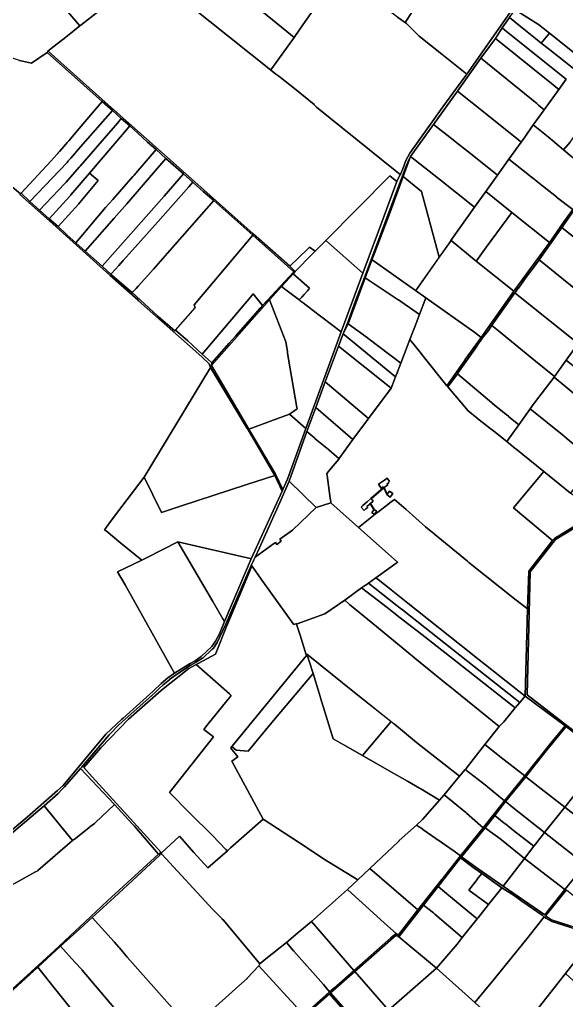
# Model space of a CAD drawing. Header units: metres. Extents: x 3 to 1005126, y 39 to 4383651.
# Drawn here: x 486388 to 487537, y 4367744 to 4369805 of the extents above; entities that cross this region are included whole.
import ezdxf

# ---------------------------------------------------------------- set-up
doc = ezdxf.new("R2010")
doc.units = ezdxf.units.M
doc.header["$MEASUREMENT"] = 0
doc.layers.add('TM_Llucmajor', color=7, linetype='Continuous')

msp = doc.modelspace()

# ---------------------------------------------------------------- linework, layer by layer
at = {"layer": 'TM_Llucmajor', "linetype": 'Continuous', "flags": 128}
for points in [[(486915.2, 4369699), (486660.2, 4369903.2), (486661.1, 4369904.1), (486662.6, 4369905.5), (486663.1, 4369905.9), (486708.8, 4369940.8), (486751.8, 4369975.5), (486777.5, 4369996.2), (486779.4, 4369997.9), (486797.2, 4370012.7), (486880.4, 4369945.1), (486831.6, 4369876.2), (486844.1, 4369866), (486949.6, 4369779.6), (486964.4, 4369767.5), (486917.8, 4369701.8), (486915.5, 4369699.3), (486915.2, 4369699)], [(486964.4, 4369767.5), (486949.6, 4369779.6), (486844.1, 4369866), (486831.6, 4369876.2), (486880.4, 4369945.1), (486994.8, 4369853.5), (487012.5, 4369839.3), (487014.5, 4369837.7), (487009.5, 4369830.7), (487000, 4369817.4), (486983, 4369793.6), (486976.8, 4369784.9), (486964.4, 4369767.5)], [(487181.6, 4369810.2), (487159.9, 4369825.8), (487190, 4369869.2), (487235.5, 4369934.9), (487235.9, 4369935.4), (487277.1, 4369917.4), (487277, 4369917.3), (487239.6, 4369858.6), (487238.1, 4369856.3), (487213.2, 4369821.8), (487212.7, 4369821.3), (487198.3, 4369798.8), (487200.6, 4369796.6), (487181.6, 4369810.2)], [(486564.3, 4369831.2), (486564.7, 4369830.8), (486516, 4369793.2), (486514.4, 4369791.9), (486443.5, 4369875), (486439.6, 4369879.6), (486487.7, 4369916.5), (486521.6, 4369876.8), (486523.5, 4369874.6), (486526.1, 4369871.6), (486564.3, 4369831.2)], [(487200.6, 4369796.6), (487198.3, 4369798.8), (487212.7, 4369821.3), (487213.2, 4369821.8), (487238.1, 4369856.3), (487239.6, 4369858.6), (487277, 4369917.3), (487277.1, 4369917.4), (487289.4, 4369912.2), (487298.2, 4369908), (487304.8, 4369903.7), (487333.3, 4369885.5), (487356.1, 4369870.9), (487363.7, 4369865.5), (487399.9, 4369841.2), (487415.9, 4369830.9), (487422.9, 4369826.1), (487327.4, 4369690.4), (487275.2, 4369732.5), (487227.8, 4369770.2), (487200.6, 4369796.6)], [(486445.4, 4369735.8), (486412.4, 4369713), (486387, 4369719.2), (486277.9, 4369755.6), (486276.8, 4369755.9), (486312.8, 4369782.8), (486357.8, 4369818.5), (486398.7, 4369847.5), (486439.6, 4369879.6), (486443.5, 4369875), (486514.4, 4369791.9), (486484.6, 4369768.3), (486460.3, 4369749.1), (486447, 4369738.7), (486445.4, 4369735.8)], [(487450.9, 4369781.9), (487417.5, 4369809.6), (487429.5, 4369825.5), (487478.2, 4369794.8), (487488.1, 4369786.9), (487501.3, 4369776.4), (487484.2, 4369755.4), (487472, 4369765.1), (487471.7, 4369765.4), (487450.9, 4369781.9)], [(487391.1, 4369762.2), (487387.6, 4369765), (487401.7, 4369787.4), (487407.8, 4369783), (487536.7, 4369679.7), (487521.2, 4369658.1), (487505.9, 4369670.4), (487391.1, 4369762.2)], [(487360, 4369721.8), (487357.1, 4369724.1), (487387.6, 4369765), (487391.1, 4369762.2), (487505.9, 4369670.4), (487521.2, 4369658.1), (487490.5, 4369615.4), (487478.6, 4369625.1), (487474.5, 4369628.4), (487360, 4369721.8)], [(487498.4, 4369744.2), (487484.2, 4369755.4), (487501.3, 4369776.4), (487560.4, 4369729.5), (487567.8, 4369723), (487565.4, 4369719.7), (487552.3, 4369701.4), (487535.1, 4369715.1), (487498.4, 4369744.2)], [(486573.8, 4369625.8), (486697.6, 4369515.5), (486878.4, 4369354.4), (486957, 4369285.2), (486967.1, 4369275.8), (486962.3, 4369270.9), (486939, 4369244.9), (486913.1, 4369216), (486790.6, 4369078.2), (486791.9, 4369083.6), (486828.1, 4369124.7), (486841.9, 4369140.3), (486893.7, 4369199.2), (486963.7, 4369275), (486877.6, 4369351.6), (486795.6, 4369424.4), (486773.7, 4369443.8), (486753.3, 4369461.9), (486732.2, 4369480.5), (486694.9, 4369513.2), (486674.3, 4369531.8), (486656.3, 4369547.1), (486636.1, 4369566), (486619, 4369581.3), (486601, 4369597.2), (486582.6, 4369613.6), (486561.1, 4369632.8), (486445.4, 4369735.8), (486447, 4369738.7), (486447.6, 4369738.2), (486573.8, 4369625.8)], [(487369.8, 4369605.1), (487308, 4369654.8), (487357.1, 4369724.1), (487360, 4369721.8), (487474.5, 4369628.4), (487478.6, 4369625.1), (487490.5, 4369615.4), (487473.6, 4369592), (487467.4, 4369583.5), (487449.3, 4369557.8), (487442.1, 4369547.6), (487436.8, 4369551.8), (487369.8, 4369605.1)], [(487302.2, 4369549.1), (487257.4, 4369584.5), (487308, 4369654.8), (487369.8, 4369605.1), (487436.8, 4369551.8), (487442.1, 4369547.6), (487416.1, 4369511.6), (487392.2, 4369478.3), (487335.2, 4369523.2), (487303.7, 4369547.9), (487302.2, 4369549.1)], [(487644.6, 4369636.5), (487658.5, 4369621.9), (487660.1, 4369620.2), (487612, 4369557.7), (487568, 4369501), (487556.7, 4369510), (487551.7, 4369514), (487551.5, 4369514.2), (487548.7, 4369516.6), (487531.1, 4369531.3), (487544.6, 4369547.3), (487544.8, 4369547.5), (487546.4, 4369549.4), (487556.4, 4369562.6), (487626.8, 4369655.3), (487644.6, 4369636.5)], [(486408.8, 4369422.7), (486390.8, 4369440.2), (486453.3, 4369507.6), (486465.8, 4369521.2), (486467.2, 4369522.8), (486468.5, 4369524.3), (486468.9, 4369524.9), (486469.9, 4369526), (486471.6, 4369528), (486480.5, 4369538.3), (486484.7, 4369543.2), (486487.4, 4369546.3), (486490.8, 4369550.3), (486513, 4369576), (486561.1, 4369632.8), (486582.6, 4369613.6), (486515.7, 4369537.2), (486495.1, 4369513.8), (486493.1, 4369511.6), (486489.9, 4369507.9), (486488.7, 4369506.6), (486487.2, 4369504.8), (486408.8, 4369422.7)], [(486429.6, 4369404.1), (486408.8, 4369422.7), (486487.2, 4369504.8), (486488.7, 4369506.6), (486489.9, 4369507.9), (486493.1, 4369511.6), (486495.1, 4369513.8), (486515.7, 4369537.2), (486582.6, 4369613.6), (486601, 4369597.2), (486593, 4369587), (486514.6, 4369496.9), (486512.6, 4369494.6), (486485.1, 4369463.1), (486482.9, 4369460.6), (486429.6, 4369404.1)], [(486449.8, 4369386.1), (486429.6, 4369404.1), (486482.9, 4369460.6), (486485.1, 4369463.1), (486512.6, 4369494.6), (486514.6, 4369496.9), (486593, 4369587), (486601, 4369597.2), (486619, 4369581.3), (486608.2, 4369568.5), (486534.2, 4369481.9), (486495.5, 4369436.6), (486494.9, 4369435.9), (486493.3, 4369434.1), (486449.8, 4369386.1)], [(486552.8, 4369466.5), (486534.2, 4369481.9), (486608.2, 4369568.5), (486619, 4369581.3), (486636.1, 4369566), (486656.3, 4369547.1), (486674.3, 4369531.8), (486628.1, 4369478.3), (486625.6, 4369475.4), (486583.3, 4369427.1), (486568.4, 4369410.1), (486505.4, 4369336), (486486.8, 4369352.4), (486468.3, 4369370), (486511.7, 4369417.8), (486513.2, 4369419.7), (486514.1, 4369420.7), (486524.4, 4369432.8), (486552.8, 4369466.5)], [(487343.9, 4369410.6), (487267.8, 4369471.2), (487209.1, 4369517.4), (487257.4, 4369584.5), (487302.2, 4369549.1), (487303.7, 4369547.9), (487335.2, 4369523.2), (487392.2, 4369478.3), (487367.6, 4369443.7), (487343.9, 4369410.6)], [(487456, 4369479.9), (487416.1, 4369511.6), (487442.1, 4369547.6), (487449.3, 4369557.8), (487467.4, 4369583.5), (487498.3, 4369558.2), (487531.1, 4369531.3), (487548.7, 4369516.6), (487551.5, 4369514.2), (487551.7, 4369514), (487556.7, 4369510), (487599.3, 4369475.8), (487586.3, 4369457.6), (487584.5, 4369455), (487580.7, 4369449.5), (487550.2, 4369405.7), (487516.5, 4369431.9), (487516.2, 4369432.1), (487477, 4369463.2), (487464.8, 4369472.8), (487464.6, 4369473), (487456, 4369479.9)], [(486525.2, 4369318.1), (486505.4, 4369336), (486568.4, 4369410.1), (486583.3, 4369427.1), (486625.6, 4369475.4), (486628.1, 4369478.3), (486674.3, 4369531.8), (486694.9, 4369513.2), (486612.6, 4369417.7), (486586.4, 4369387.6), (486525.2, 4369318.1)], [(486561.2, 4369286.7), (486525.2, 4369318.1), (486586.4, 4369387.6), (486612.6, 4369417.7), (486694.9, 4369513.2), (486732.2, 4369480.5), (486691.1, 4369433.9), (486621.3, 4369354.8), (486561.2, 4369286.7)], [(487112.7, 4369263.2), (487127.1, 4369302.4), (487192.2, 4369476.4), (487198.8, 4369493.1), (487203.4, 4369505.6), (487209.1, 4369517.4), (487193.5, 4369475.3), (487166.4, 4369400.2), (487132.8, 4369312), (487128.7, 4369301.2), (487113.9, 4369262.4), (487096, 4369212.5), (487078, 4369165.8), (487067.7, 4369144.8), (487076.5, 4369166.9), (487093.6, 4369214.1), (487112.7, 4369263.2)], [(487294.1, 4369340.9), (487294.5, 4369340.6), (487269.5, 4369305.3), (487232.2, 4369443.5), (487193.5, 4369475.3), (487209.1, 4369517.4), (487267.8, 4369471.2), (487343.9, 4369410.6), (487294.1, 4369340.9)], [(487392.2, 4369478.3), (487416.1, 4369511.6), (487456, 4369479.9), (487464.6, 4369473), (487464.8, 4369472.8), (487477, 4369463.2), (487516.2, 4369432.1), (487516.5, 4369431.9), (487550.2, 4369405.7), (487531.9, 4369379.7), (487501.9, 4369336.9), (487501.4, 4369336.2), (487422, 4369399.8), (487367.7, 4369443.6), (487367.6, 4369443.7), (487392.2, 4369478.3)], [(486468.3, 4369370), (486449.8, 4369386.1), (486493.3, 4369434.1), (486494.9, 4369435.9), (486495.5, 4369436.6), (486534.2, 4369481.9), (486552.8, 4369466.5), (486524.4, 4369432.8), (486514.1, 4369420.7), (486513.2, 4369419.7), (486511.7, 4369417.8), (486468.3, 4369370)], [(486579.2, 4369269.9), (486561.2, 4369286.7), (486621.3, 4369354.8), (486691.1, 4369433.9), (486732.2, 4369480.5), (486752, 4369463.1), (486743, 4369453.5), (486726.8, 4369435.2), (486710.1, 4369416.4), (486689.2, 4369392.8), (486665.9, 4369366.7), (486630.4, 4369326.6), (486605.4, 4369298.6), (486596.1, 4369288.2), (486580.8, 4369271.3), (486579.2, 4369269.9)], [(487108.9, 4369272.2), (487031.2, 4369340.7), (487166.1, 4369476.7), (487180.8, 4369464.5), (487137, 4369347.3), (487135.6, 4369343.6), (487108.9, 4369272.2)], [(487269.5, 4369305.3), (487220.2, 4369235.7), (487220, 4369235.4), (487128.3, 4369300.2), (487128.7, 4369301.2), (487132.8, 4369312), (487166.4, 4369400.2), (487193.5, 4369475.3), (487232.2, 4369443.5), (487269.5, 4369305.3)], [(486632.3, 4369240), (486629.4, 4369236.8), (486624.2, 4369231.1), (486606.5, 4369246.3), (486581.2, 4369268.1), (486579.2, 4369269.9), (486580.8, 4369271.3), (486596.1, 4369288.2), (486605.4, 4369298.6), (486630.4, 4369326.6), (486665.9, 4369366.7), (486689.2, 4369392.8), (486710.1, 4369416.4), (486726.8, 4369435.2), (486743, 4369453.5), (486752, 4369463.1), (486753.3, 4369461.9), (486773.7, 4369443.8), (486795.6, 4369424.4), (486698.1, 4369313.9), (486668.7, 4369280.7), (486636.7, 4369244.9), (486632.3, 4369240)], [(486791.9, 4369083.6), (486790.6, 4369078.2), (486869.6, 4368944.2), (486925.4, 4368849.6), (486940.9, 4368817.3), (486939.8, 4368814), (486923.9, 4368846.9), (486867, 4368943.9), (486865.7, 4368945.9), (486789.1, 4369074.1), (486786.2, 4369081.4), (486770.4, 4369096), (486746, 4369117.7), (486637.7, 4369214), (486635.7, 4369215.7), (486577.7, 4369267), (486450.6, 4369382.3), (486388, 4369437.2), (486389.2, 4369438.7), (486390.8, 4369440.2), (486408.8, 4369422.7), (486429.6, 4369404.1), (486449.8, 4369386.1), (486468.3, 4369370), (486486.8, 4369352.4), (486505.4, 4369336), (486525.2, 4369318.1), (486561.2, 4369286.7), (486581.2, 4369268.1), (486606.5, 4369246.3), (486624.2, 4369231.1), (486677.5, 4369182.3), (486713.7, 4369150.6), (486715.2, 4369152.3), (486740.9, 4369129.9), (486771.6, 4369102), (486790.1, 4369085.2), (486791.9, 4369083.6)], [(487369.3, 4369327.3), (487348, 4369297.9), (487347.5, 4369297.2), (487294.5, 4369340.6), (487294.1, 4369340.9), (487343.9, 4369410.6), (487367.6, 4369443.7), (487367.7, 4369443.6), (487422, 4369399.8), (487369.3, 4369327.3)], [(487709, 4369332.8), (487697.9, 4369317), (487685.5, 4369299.6), (487659, 4369262.6), (487659, 4369262.7), (487657.6, 4369263.7), (487527.4, 4369367.9), (487529.5, 4369370.9), (487555.6, 4369408.2), (487577.4, 4369439.3), (487594.4, 4369425.6), (487594.7, 4369425.4), (487601.3, 4369420.2), (487601.6, 4369420), (487629.4, 4369397.1), (487641, 4369387.6), (487661.4, 4369371.3), (487709.2, 4369333.2), (487709, 4369332.8)], [(486698.4, 4369164), (486679.1, 4369180.8), (486677.5, 4369182.3), (486624.2, 4369231.1), (486629.4, 4369236.8), (486632.3, 4369240), (486636.7, 4369244.9), (486668.7, 4369280.7), (486698.1, 4369313.9), (486795.6, 4369424.4), (486877.6, 4369351.6), (486781, 4369237.1), (486754.4, 4369205.6), (486756.9, 4369199), (486713.7, 4369150.6), (486698.4, 4369164)], [(487501.4, 4369336.2), (487488.9, 4369319.1), (487480.9, 4369308.1), (487426.8, 4369234.1), (487347.5, 4369297.2), (487348, 4369297.9), (487369.3, 4369327.3), (487422, 4369399.8), (487501.4, 4369336.2)], [(487657.2, 4369259.9), (487611.9, 4369196.8), (487610.1, 4369194.3), (487594.1, 4369207.2), (487569.5, 4369227.1), (487563.7, 4369231.8), (487479.5, 4369299.8), (487509.7, 4369342.7), (487527.4, 4369367.9), (487657.6, 4369263.7), (487659, 4369262.6), (487657.1, 4369260), (487657.2, 4369259.9)], [(486872.9, 4369221.8), (486771.6, 4369102), (486740.9, 4369129.9), (486715.2, 4369152.3), (486756.9, 4369199), (486754.4, 4369205.6), (486781, 4369237.1), (486877.6, 4369351.6), (486963.7, 4369275), (486898.3, 4369204.2), (486878.6, 4369228.5), (486872.9, 4369221.8)], [(486992.8, 4369322.3), (486993.7, 4369323.2), (486997.2, 4369326.6), (487009, 4369318.3), (487003.8, 4369313), (486967.1, 4369275.8), (486957, 4369285.2), (486955.6, 4369286.5), (486955.6, 4369286.5), (486992.8, 4369322.3)], [(487063.2, 4369148.4), (487002.7, 4369194.6), (486998.9, 4369197.5), (486983.3, 4369209.4), (486977.4, 4369214), (486975.9, 4369215.1), (486975.2, 4369215.7), (486975.2, 4369215.7), (486980.8, 4369221.9), (486985.4, 4369227.1), (486992.7, 4369235.1), (486997.2, 4369240.2), (486996.7, 4369240.6), (486962.3, 4369270.9), (486967.1, 4369275.8), (487003.8, 4369313), (487009, 4369318.3), (487031.2, 4369340.7), (487108.9, 4369272.2), (487063.2, 4369148.4)], [(487220.2, 4369235.7), (487294.5, 4369340.6), (487347.5, 4369297.2), (487426.8, 4369234.1), (487357.7, 4369137.1), (487344.5, 4369147.5), (487241.3, 4369220.5), (487220, 4369235.4), (487220.2, 4369235.7)], [(487241.3, 4369220.5), (487228, 4369185.2), (487183.9, 4369215.7), (487183.1, 4369216.2), (487113.9, 4369262.4), (487128.3, 4369300.2), (487220, 4369235.4), (487241.3, 4369220.5)], [(486996.7, 4369240.6), (486997.2, 4369240.2), (486992.7, 4369235.1), (486985.4, 4369227.1), (486980.8, 4369221.9), (486975.2, 4369215.7), (486975.2, 4369215.7), (486947.1, 4369237.3), (486938.3, 4369244.1), (486939, 4369244.9), (486962.3, 4369270.9), (486996.7, 4369240.6)], [(487188.7, 4369083.1), (487119.8, 4369135.4), (487118.8, 4369136.2), (487078, 4369165.8), (487096, 4369212.5), (487113.9, 4369262.4), (487183.1, 4369216.2), (487183.9, 4369215.7), (487228, 4369185.2), (487223.1, 4369172.3), (487223, 4369172.1), (487207.8, 4369132.5), (487188.7, 4369083.1)], [(486977.4, 4369214), (486983.3, 4369209.4), (486998.9, 4369197.5), (487002.7, 4369194.6), (487063.2, 4369148.4), (486989.1, 4368945.3), (486955, 4368975.5), (486968.7, 4368985.6), (486970.7, 4368987.1), (486970.2, 4368990), (486956.6, 4369070.7), (486951, 4369103.8), (486950.4, 4369107.2), (486947, 4369127.4), (486913.1, 4369216), (486938.3, 4369244.1), (486947.1, 4369237.3), (486975.2, 4369215.7), (486975.9, 4369215.1), (486977.4, 4369214)], [(486872.9, 4369221.8), (486878.6, 4369228.5), (486898.3, 4369204.2), (486893.7, 4369199.2), (486841.9, 4369140.3), (486828.1, 4369124.7), (486791.9, 4369083.6), (486790.1, 4369085.2), (486771.6, 4369102), (486872.9, 4369221.8)], [(487231.8, 4369103.1), (487207.8, 4369132.5), (487223, 4369172.1), (487223.1, 4369172.3), (487228, 4369185.2), (487241.3, 4369220.5), (487344.5, 4369147.5), (487357.7, 4369137.1), (487324.5, 4369090.3), (487324.4, 4369090.1), (487285.4, 4369035), (487233.2, 4369101.3), (487231.8, 4369103.1)], [(487471.8, 4369087.4), (487394, 4369151), (487380.4, 4369162.2), (487382.6, 4369165.3), (487428.7, 4369230.4), (487471.2, 4369196.5), (487561.9, 4369124.1), (487536.6, 4369089.4), (487511.8, 4369054.8), (487471.8, 4369087.4)], [(486869.6, 4368944.2), (486790.6, 4369078.2), (486913.1, 4369216), (486947, 4369127.4), (486950.4, 4369107.2), (486951, 4369103.8), (486956.6, 4369070.7), (486970.2, 4368990), (486970.7, 4368987.1), (486968.7, 4368985.6), (486955, 4368975.5), (486869.6, 4368944.2)], [(487078, 4369165.8), (487118.8, 4369136.2), (487119.8, 4369135.4), (487188.7, 4369083.1), (487179.6, 4369059.3), (487179.4, 4369058.7), (487177.7, 4369054.3), (487067.7, 4369144.8), (487078, 4369165.8)], [(487511, 4369053.6), (487469.8, 4368999.5), (487469.4, 4368998.8), (487460.9, 4368986.9), (487437.2, 4368953.4), (487415.5, 4368971.1), (487414.9, 4368971.5), (487410.6, 4368975), (487385.3, 4368995.4), (487382.4, 4368997.7), (487384.5, 4368996.2), (487307.8, 4369060.7), (487311.6, 4369066.2), (487344.2, 4369112.4), (487344.3, 4369112.6), (487355.3, 4369128.2), (487355.5, 4369128.5), (487360.2, 4369135.2), (487373, 4369151.7), (487379.6, 4369161.1), (487380.4, 4369162.2), (487394, 4369151), (487471.8, 4369087.4), (487511.8, 4369054.8), (487511, 4369053.6)], [(487168.5, 4369030.3), (487057.7, 4369118.6), (487067.7, 4369144.8), (487177.7, 4369054.3), (487168.5, 4369030.3)], [(487120.6, 4368966.9), (487030, 4369043.9), (487057.7, 4369118.6), (487168.5, 4369030.3), (487120.6, 4368966.9)], [(487041.5, 4368791.7), (487041, 4368795.4), (487040.5, 4368799), (487034.1, 4368846.6), (487033.4, 4368851.3), (487042.3, 4368861.9), (487059.1, 4368882.1), (487060.1, 4368883.4), (487060.9, 4368884.5), (487088, 4368922.3), (487120.6, 4368966.9), (487168.5, 4369030.3), (487177.7, 4369054.3), (487179.4, 4369058.7), (487179.6, 4369059.3), (487188.7, 4369083.1), (487207.8, 4369132.5), (487231.8, 4369103.1), (487233.2, 4369101.3), (487285.4, 4369035), (487287.9, 4369032.9), (487330.3, 4368982.6), (487349.7, 4368967.4), (487350.2, 4368966.9), (487349.9, 4368966.6), (487376.2, 4368946.3), (487384.2, 4368940), (487412, 4368918), (487429.4, 4368903.8), (487430.7, 4368902.7), (487489.5, 4368855), (487426, 4368778.8), (487507.7, 4368709.9), (487457.7, 4368645.9), (487455.3, 4368566.4), (487433.2, 4368583.2), (487431.5, 4368584.5), (487331.6, 4368664.3), (487328.8, 4368666.6), (487259.8, 4368723.7), (487259, 4368724.4), (487241.1, 4368739.1), (487200.1, 4368775.2), (487200, 4368775.3), (487175.5, 4368796.7), (487165.8, 4368789.2), (487161.9, 4368786.2), (487161.4, 4368785.9), (487139.9, 4368769.3), (487139.5, 4368769), (487138.5, 4368768.2), (487099.7, 4368737.7), (487041.8, 4368789.4), (487041.5, 4368791.7)], [(487562, 4369124.2), (487574, 4369114.9), (487576.3, 4369113.1), (487638.1, 4369062.4), (487694, 4369017), (487686, 4369005.6), (487669.3, 4368982), (487614.4, 4369027.1), (487614.2, 4369027.2), (487591.6, 4369045.3), (487572.2, 4369060.8), (487536.6, 4369089.4), (487562, 4369124.2)], [(487536.6, 4369089.4), (487572.2, 4369060.8), (487591.6, 4369045.3), (487614.2, 4369027.2), (487614.4, 4369027.1), (487669.3, 4368982), (487642.2, 4368944.7), (487585.9, 4368991.8), (487585.7, 4368992), (487564.9, 4369008.9), (487564.7, 4369009), (487511, 4369053.6), (487536.6, 4369089.4)], [(486686, 4368769.3), (486649.6, 4368843.4), (486789.1, 4369074.1), (486865.7, 4368945.9), (486867, 4368943.9), (486923.9, 4368846.9), (486865.5, 4368827.8), (486725.5, 4368782.2), (486686, 4368769.3)], [(487330.3, 4368982.6), (487287.9, 4369032.9), (487307.8, 4369060.7), (487384.5, 4368996.2), (487382.4, 4368997.7), (487385.3, 4368995.4), (487410.6, 4368975), (487414.9, 4368971.5), (487415.5, 4368971.1), (487437.2, 4368953.4), (487412, 4368918), (487384.2, 4368940), (487376.2, 4368946.3), (487349.9, 4368966.6), (487350.2, 4368966.9), (487349.7, 4368967.4), (487330.3, 4368982.6)], [(487088, 4368922.3), (487010, 4368989.8), (487030, 4369043.9), (487120.6, 4368966.9), (487088, 4368922.3)], [(487511, 4369053.6), (487564.7, 4369009), (487564.9, 4369008.9), (487585.7, 4368992), (487585.9, 4368991.8), (487642.2, 4368944.7), (487594.5, 4368877.2), (487571.6, 4368896.4), (487538.5, 4368924), (487538.3, 4368924.2), (487528.7, 4368932), (487460.9, 4368986.9), (487469.4, 4368998.8), (487469.8, 4368999.5), (487511, 4369053.6)], [(486925.4, 4368849.6), (486869.6, 4368944.2), (486955, 4368975.5), (486989.1, 4368945.3), (486950.6, 4368839), (486940.9, 4368817.3), (486925.4, 4368849.6)], [(487008, 4368925.1), (486991.3, 4368939.2), (487010, 4368989.8), (487088, 4368922.3), (487060.9, 4368884.5), (487060.1, 4368883.4), (487059.1, 4368882.1), (487037.7, 4368900.4), (487036.6, 4368901.4), (487009, 4368924.2), (487008, 4368925.1)], [(487429.4, 4368903.8), (487412, 4368918), (487437.2, 4368953.4), (487460.9, 4368986.9), (487528.7, 4368932), (487538.3, 4368924.2), (487538.5, 4368924), (487571.6, 4368896.4), (487594.5, 4368877.2), (487570.1, 4368843.3), (487545.8, 4368810), (487489.5, 4368855), (487430.7, 4368902.7), (487429.4, 4368903.8)], [(487010.8, 4368779.3), (486954.4, 4368835), (486991.3, 4368939.2), (487008, 4368925.1), (487009, 4368924.2), (487036.6, 4368901.4), (487037.7, 4368900.4), (487059.1, 4368882.1), (487042.3, 4368861.9), (487033.4, 4368851.3), (487034.1, 4368846.6), (487040.5, 4368799), (487041, 4368795.4), (487041.5, 4368791.7), (487041.8, 4368789.4), (487010.8, 4368779.3)], [(487507.7, 4368709.9), (487426, 4368778.8), (487489.5, 4368855), (487545.8, 4368810), (487548.2, 4368808.3), (487599.3, 4368768), (487512.1, 4368714.7), (487507.7, 4368709.9)], [(486644.3, 4368669), (486600.5, 4368704.8), (486569.2, 4368730.3), (486566.2, 4368732.6), (486568, 4368735.2), (486572.8, 4368742.5), (486574.9, 4368745.2), (486591.2, 4368766.7), (486649.6, 4368843.4), (486686, 4368769.3), (486725.5, 4368782.2), (486865.5, 4368827.8), (486923.9, 4368846.9), (486939.8, 4368814), (486874.6, 4368671.9), (486872.4, 4368672.4), (486719.8, 4368707.2), (486655.7, 4368674.7), (486654.2, 4368674), (486644.3, 4368669)], [(486882.4, 4368675.1), (486891.8, 4368694.5), (486937.7, 4368796.3), (486954.4, 4368835), (487010.8, 4368779.3), (486961, 4368731.8), (486934.5, 4368712.7), (486937.3, 4368708.8), (486927.9, 4368702), (486925.1, 4368705.9), (486921.3, 4368703.2), (486882.4, 4368675.1)], [(487115.4, 4368776.5), (487111.6, 4368773.2), (487105.2, 4368780.6), (487109, 4368783.9), (487114.9, 4368789), (487115.2, 4368789.3), (487117.9, 4368791.6), (487125.7, 4368798.4), (487141.7, 4368812.2), (487141.9, 4368812.4), (487146, 4368816), (487152.1, 4368821.1), (487152.6, 4368821.6), (487151.6, 4368823.1), (487147.9, 4368820.5), (487142.3, 4368828.5), (487154.8, 4368837.3), (487160.2, 4368841.1), (487165.2, 4368834.1), (487162.7, 4368832.3), (487163.4, 4368831.4), (487160.4, 4368829.2), (487161.2, 4368828), (487161.9, 4368827.1), (487153.7, 4368821.4), (487159.9, 4368807.5), (487164.8, 4368814.1), (487172.1, 4368808.8), (487166.7, 4368801.5), (487159.5, 4368806.9), (487153.1, 4368821), (487142.4, 4368811.7), (487126.3, 4368797.7), (487128.4, 4368795.4), (487130.5, 4368792.9), (487125.2, 4368788.3), (487132.9, 4368775.2), (487137.5, 4368771.5), (487137, 4368770.7), (487136.4, 4368770), (487132.5, 4368765.2), (487127.9, 4368769), (487132.4, 4368774.6), (487132.3, 4368774.7), (487132.3, 4368774.8), (487130.9, 4368777.2), (487124.7, 4368787.8), (487122.7, 4368786.1), (487120.8, 4368784.5), (487117.5, 4368781.6), (487119.2, 4368779.7), (487115.4, 4368776.5)], [(487115.2, 4368789.3), (487114.9, 4368789), (487109, 4368783.9), (487105.2, 4368780.6), (487111.6, 4368773.2), (487115.4, 4368776.5), (487119.2, 4368779.7), (487117.5, 4368781.6), (487120.8, 4368784.5), (487122.7, 4368786.1), (487124.7, 4368787.8), (487130.9, 4368777.2), (487132.3, 4368774.8), (487132.3, 4368774.7), (487132.4, 4368774.6), (487127.9, 4368769), (487132.5, 4368765.2), (487136.4, 4368770), (487137, 4368770.7), (487137.5, 4368771.5), (487132.9, 4368775.2), (487125.2, 4368788.3), (487130.5, 4368792.9), (487128.4, 4368795.4), (487126.3, 4368797.7), (487142.4, 4368811.7), (487153.1, 4368821), (487159.5, 4368806.9), (487166.7, 4368801.5), (487172.1, 4368808.8), (487164.8, 4368814.1), (487159.9, 4368807.5), (487153.7, 4368821.4), (487161.9, 4368827.1), (487161.2, 4368828), (487160.4, 4368829.2), (487163.4, 4368831.4), (487162.7, 4368832.3), (487165.2, 4368834.1), (487160.2, 4368841.1), (487154.8, 4368837.3), (487142.3, 4368828.5), (487147.9, 4368820.5), (487151.6, 4368823.1), (487152.6, 4368821.6), (487152.1, 4368821.1), (487146, 4368816), (487141.9, 4368812.4), (487141.7, 4368812.2), (487125.7, 4368798.4), (487117.9, 4368791.6), (487115.2, 4368789.3)], [(486898.8, 4368624.3), (486875.7, 4368656.7), (486874.4, 4368658.6), (486882.4, 4368675.1), (486921.3, 4368703.2), (486925.1, 4368705.9), (486927.9, 4368702), (486937.3, 4368708.8), (486934.5, 4368712.7), (486961, 4368731.8), (487010.8, 4368779.3), (487041.8, 4368789.4), (487099.7, 4368737.7), (487131.1, 4368710), (487181.8, 4368664.4), (487181.9, 4368664.2), (487181.2, 4368663.8), (487136.2, 4368631.7), (487120.8, 4368620.8), (487115, 4368616.6), (487114.8, 4368616.5), (487106.5, 4368610.5), (487071, 4368584.6), (487066.2, 4368581.5), (487065.8, 4368581.3), (487060.1, 4368577.4), (487055.9, 4368574.6), (487029, 4368556.4), (486971.2, 4368534.8), (486969.9, 4368534.7), (486969.6, 4368535.7), (486966, 4368534.4), (486963.5, 4368533.5), (486963, 4368534.2), (486898.8, 4368624.3)], [(487131.1, 4368710), (487099.7, 4368737.7), (487138.5, 4368768.2), (487139.5, 4368769), (487139.9, 4368769.3), (487161.4, 4368785.9), (487161.9, 4368786.2), (487165.8, 4368789.2), (487175.5, 4368796.7), (487200, 4368775.3), (487200.1, 4368775.2), (487241.1, 4368739.1), (487259, 4368724.4), (487259.8, 4368723.7), (487328.8, 4368666.6), (487331.6, 4368664.3), (487431.5, 4368584.5), (487433.2, 4368583.2), (487455.3, 4368566.4), (487450.1, 4368382.8), (487340.6, 4368470.1), (487339.6, 4368470.8), (487200, 4368581.6), (487168.3, 4368606.8), (487167.7, 4368607.2), (487141.2, 4368627.9), (487136.2, 4368631.7), (487181.2, 4368663.8), (487181.9, 4368664.2), (487181.8, 4368664.4), (487131.1, 4368710)], [(486712.8, 4368431.7), (486707.4, 4368441.3), (486669.5, 4368509), (486609.1, 4368617), (486593.6, 4368644.6), (486644.3, 4368669), (486654.2, 4368674), (486655.7, 4368674.7), (486719.8, 4368707.2), (486793.5, 4368581.8), (486814.7, 4368545.8), (486818.2, 4368539.8), (486807.7, 4368514.4), (486799.4, 4368498.5), (486796.7, 4368494.8), (486791.4, 4368487.6), (486769.2, 4368466.6), (486756.4, 4368457.2), (486745.8, 4368451.7), (486712.8, 4368431.7)], [(486719.8, 4368707.2), (486872.4, 4368672.4), (486874.6, 4368671.9), (486818.2, 4368539.8), (486814.7, 4368545.8), (486793.5, 4368581.8), (486719.8, 4368707.2)], [(486824.2, 4368058.3), (486821.3, 4368061.1), (486792.7, 4368090), (486745.6, 4368137.5), (486702.7, 4368180.8), (486795.3, 4368297.3), (486774.5, 4368313.2), (486781.2, 4368321.5), (486832.1, 4368384.7), (486828.5, 4368387.9), (486758.4, 4368449.5), (486762.6, 4368451.8), (486799.1, 4368471.4), (486800.5, 4368474.7), (486822.3, 4368529.2), (486823, 4368530.8), (486848.9, 4368592.7), (486875.5, 4368656.1), (486875.7, 4368656.7), (486898.8, 4368624.3), (486963, 4368534.2), (486963.5, 4368533.5), (486966, 4368534.4), (486969.6, 4368535.7), (486969.9, 4368534.7), (486977.3, 4368511.1), (486990.1, 4368470.1), (486990.6, 4368468.4), (486984.4, 4368460.8), (486834.2, 4368278), (486833.6, 4368277.2), (486831.2, 4368273.7), (486846.2, 4368255.3), (486833.8, 4368246.5), (486899.7, 4368124.8), (486899.6, 4368124.8), (486831, 4368064.3), (486824.2, 4368058.3)], [(487181, 4368573.2), (487120.8, 4368620.8), (487136.2, 4368631.7), (487141.2, 4368627.9), (487167.7, 4368607.2), (487168.3, 4368606.8), (487200, 4368581.6), (487339.6, 4368470.8), (487340.6, 4368470.1), (487450.1, 4368382.8), (487438.8, 4368369.5), (487329.5, 4368455.9), (487192.1, 4368564.4), (487187.6, 4368568), (487183.7, 4368571), (487181, 4368573.2)], [(487080.3, 4368576.4), (487071, 4368584.6), (487106.5, 4368610.5), (487160, 4368569.2), (487187.4, 4368548), (487221, 4368522), (487223.2, 4368520.3), (487307.2, 4368454.3), (487320.7, 4368443.7), (487429.3, 4368358.3), (487405.2, 4368329.3), (487395.7, 4368319), (487288.6, 4368406), (487286.4, 4368407.8), (487218.2, 4368463.2), (487217.5, 4368463.8), (487137.7, 4368529.2), (487084.5, 4368572.8), (487081.5, 4368575.3), (487080.3, 4368576.4)], [(487160, 4368569.2), (487106.5, 4368610.5), (487114.8, 4368616.5), (487115, 4368616.6), (487120.8, 4368620.8), (487181, 4368573.2), (487183.7, 4368571), (487187.6, 4368568), (487192.1, 4368564.4), (487329.5, 4368455.9), (487438.8, 4368369.5), (487429.3, 4368358.3), (487320.7, 4368443.7), (487307.2, 4368454.3), (487223.2, 4368520.3), (487221, 4368522), (487187.4, 4368548), (487160, 4368569.2)], [(486991.2, 4368471.4), (486990.1, 4368470.1), (486977.3, 4368511.1), (486969.9, 4368534.7), (486971.2, 4368534.8), (487029, 4368556.4), (487055.9, 4368574.6), (487060.1, 4368577.4), (487065.8, 4368581.3), (487066.2, 4368581.5), (487071, 4368584.6), (487080.3, 4368576.4), (487081.5, 4368575.3), (487084.5, 4368572.8), (487137.7, 4368529.2), (487217.5, 4368463.8), (487218.2, 4368463.2), (487286.4, 4368407.8), (487288.6, 4368406), (487395.7, 4368319), (487365.2, 4368281.2), (487343, 4368253), (487326, 4368231.4), (487324.3, 4368229.2), (487311.9, 4368214.7), (487221.9, 4368285.8), (487175.3, 4368324.1), (487174.9, 4368324.4), (487088.3, 4368393.7), (486997.5, 4368466.4), (486991.2, 4368471.4)], [(486990.1, 4368470.1), (486991.2, 4368471.4), (486996.9, 4368454.7), (486997, 4368454.3), (487004.3, 4368430.9), (486917.9, 4368327.5), (486867.7, 4368267.4), (486843, 4368269.6), (486833.6, 4368277.2), (486834.2, 4368278), (486984.4, 4368460.8), (486990.6, 4368468.4), (486990.1, 4368470.1)], [(487108.6, 4368258.2), (487067.5, 4368281.8), (487066.4, 4368282.4), (487046.4, 4368293.5), (487020.1, 4368379.9), (487019.4, 4368382.3), (487019.4, 4368382.4), (487004.3, 4368430.9), (486997, 4368454.3), (486996.9, 4368454.7), (486991.2, 4368471.4), (486997.5, 4368466.4), (487088.3, 4368393.7), (487168.5, 4368329.6), (487108.6, 4368258.2)], [(486540, 4368213.6), (486522.2, 4368233.2), (486558.5, 4368274.2), (486616.5, 4368335), (486684.9, 4368394.9), (486685.6, 4368395.4), (486743.4, 4368441.4), (486758.4, 4368449.5), (486828.5, 4368387.9), (486832.1, 4368384.7), (486781.2, 4368321.5), (486774.5, 4368313.2), (486795.3, 4368297.3), (486702.7, 4368180.8), (486745.6, 4368137.5), (486792.7, 4368090), (486821.3, 4368061.1), (486824.2, 4368058.3), (486783.2, 4368022.2), (486753.9, 4368054.8), (486723.3, 4368089), (486685.7, 4368053.9), (486663, 4368078.8), (486612.9, 4368133.7), (486540, 4368213.6)], [(486899.6, 4368124.8), (486899.7, 4368124.8), (486833.8, 4368246.5), (486846.2, 4368255.3), (486831.2, 4368273.7), (486833.6, 4368277.2), (486843, 4368269.6), (486867.7, 4368267.4), (486917.9, 4368327.5), (487004.3, 4368430.9), (487019.4, 4368382.4), (487019.4, 4368382.3), (487020.1, 4368379.9), (487046.4, 4368293.5), (487066.4, 4368282.4), (487067.5, 4368281.8), (487169.5, 4368223.3), (487202.9, 4368204.2), (487228.5, 4368189.4), (487230.8, 4368188), (487270.4, 4368164.2), (487234.8, 4368124.1), (487221.7, 4368112.3), (487185.7, 4368079.6), (487185.1, 4368079), (487184.1, 4368078), (487123.8, 4368020.9), (487098.6, 4367997.1), (487026.4, 4368041.4), (486987.6, 4368067), (486899.6, 4368124.8)], [(487396.3, 4368256.9), (487365.2, 4368281.2), (487395.7, 4368319), (487405.2, 4368329.3), (487429.3, 4368358.3), (487438.8, 4368369.5), (487450.1, 4368382.8), (487534.2, 4368321), (487507.5, 4368288.3), (487507, 4368287.7), (487449.3, 4368215.8), (487397, 4368256.3), (487396.8, 4368256.5), (487396.3, 4368256.9)], [(487174.9, 4368324.4), (487175.3, 4368324.1), (487221.9, 4368285.8), (487311.9, 4368214.7), (487280.1, 4368175.9), (487270.4, 4368164.2), (487230.8, 4368188), (487228.5, 4368189.4), (487202.9, 4368204.2), (487169.5, 4368223.3), (487108.6, 4368258.2), (487168.5, 4368329.6), (487174.9, 4368324.4)], [(487477.8, 4368193.2), (487451.7, 4368213.8), (487455.3, 4368218.3), (487491.9, 4368264.4), (487536.6, 4368319.1), (487617.8, 4368255.3), (487594, 4368225.5), (487575.9, 4368202.8), (487571.7, 4368197.6), (487533.4, 4368149.6), (487477.8, 4368193.2)], [(487369.6, 4368193.6), (487324.3, 4368229.2), (487326, 4368231.4), (487343, 4368253), (487365.2, 4368281.2), (487396.3, 4368256.9), (487396.8, 4368256.5), (487397, 4368256.3), (487449.3, 4368215.8), (487406.8, 4368163.3), (487370.8, 4368192.6), (487369.6, 4368193.6)], [(486498.6, 4368079.8), (486439.4, 4368152.7), (486468.4, 4368178.4), (486475.8, 4368185.9), (486482.1, 4368192.4), (486515.8, 4368231.1), (486587.2, 4368155.5), (486546.5, 4368116.7), (486544.7, 4368115.4), (486535, 4368108.6), (486533.4, 4368107.3), (486504.8, 4368084), (486502.9, 4368082.7), (486500.7, 4368081.2), (486498.6, 4368079.8)], [(487325.3, 4368138.6), (487280.1, 4368175.9), (487311.9, 4368214.7), (487324.3, 4368229.2), (487369.6, 4368193.6), (487370.8, 4368192.6), (487406.8, 4368163.3), (487362.2, 4368106.5), (487327, 4368137.1), (487325.3, 4368138.6)], [(487411.5, 4368159.5), (487409.1, 4368161.4), (487451.7, 4368213.8), (487477.8, 4368193.2), (487533.4, 4368149.6), (487490.9, 4368096.3), (487424.5, 4368149.2), (487411.5, 4368159.5)], [(487564.9, 4368125.2), (487533.4, 4368149.6), (487571.7, 4368197.6), (487575.9, 4368202.8), (487660.8, 4368137.4), (487619.2, 4368083), (487564.9, 4368125.2)], [(487235.2, 4368103.3), (487221.7, 4368112.3), (487234.8, 4368124.1), (487270.4, 4368164.2), (487280.1, 4368175.9), (487325.3, 4368138.6), (487327, 4368137.1), (487362.2, 4368106.5), (487314.4, 4368047.7), (487300.9, 4368057.1), (487235.4, 4368103.2), (487235.2, 4368103.3)], [(486338.4, 4367968.6), (486301, 4368036.4), (486439.4, 4368152.7), (486498.6, 4368079.8), (486425.8, 4368016.7), (486424.5, 4368015.5), (486421.2, 4368013.7), (486378.4, 4367990.4), (486338.4, 4367968.6)], [(487406.3, 4368116.3), (487386.2, 4368132), (487390, 4368136.9), (487409.1, 4368161.4), (487411.5, 4368159.5), (487424.5, 4368149.2), (487490.9, 4368096.3), (487472.1, 4368072.2), (487468.5, 4368067.6), (487426, 4368100.9), (487409.5, 4368113.8), (487406.3, 4368116.3)], [(487576.6, 4368029.3), (487490.9, 4368096.3), (487533.4, 4368149.6), (487564.9, 4368125.2), (487619.2, 4368083), (487612.9, 4368075.1), (487576.6, 4368029.3)], [(487369.7, 4368104.1), (487366.2, 4368106.6), (487386.2, 4368132), (487406.3, 4368116.3), (487409.5, 4368113.8), (487426, 4368100.9), (487468.5, 4368067.6), (487448.8, 4368041.7), (487400.8, 4368081), (487400.1, 4368081.6), (487370, 4368103.8), (487369.7, 4368104.1)], [(486685.7, 4368053.9), (486723.3, 4368089), (486753.9, 4368054.8), (486783.2, 4368022.2), (486824.2, 4368058.3), (486831, 4368064.3), (486899.6, 4368124.8), (486987.6, 4368067), (487026.4, 4368041.4), (487098.6, 4367997.1), (487076.5, 4367976.6), (487001.4, 4367909.5), (486979.8, 4367891.8), (486973.1, 4367886.4), (486972.5, 4367885.9), (486948.6, 4367865.3), (486905.4, 4367830.9), (486892.8, 4367820.8), (486815.8, 4367912.1), (486813.6, 4367914.3), (486813.1, 4367914.8), (486796.5, 4367931.9), (486794, 4367934.6), (486686.8, 4368050.9), (486684.2, 4368052.5), (486685.7, 4368053.9)], [(487224.7, 4367934.1), (487123.8, 4368020.9), (487184.1, 4368078), (487185.1, 4368079), (487185.7, 4368079.6), (487221.7, 4368112.3), (487235.2, 4368103.3), (487235.4, 4368103.2), (487300.9, 4368057.1), (487314.4, 4368047.7), (487276.3, 4367999.4), (487275.3, 4367998.1), (487224.7, 4367934.1)], [(487351.6, 4368020.4), (487316.4, 4368045.5), (487366.2, 4368106.6), (487369.7, 4368104.1), (487370, 4368103.8), (487400.1, 4368081.6), (487400.8, 4368081), (487448.8, 4368041.7), (487413.6, 4367996.4), (487404, 4367984.1), (487351.6, 4368020.4)], [(487533.4, 4367976.7), (487448.8, 4368041.7), (487468.5, 4368067.6), (487472.1, 4368072.2), (487490.9, 4368096.3), (487576.6, 4368029.3), (487533.4, 4367976.7)], [(487290.1, 4367963.9), (487267.3, 4367983.1), (487314.6, 4368043.1), (487342.8, 4368021.8), (487358.9, 4368010.5), (487349.4, 4367998.2), (487349.3, 4367998.1), (487331.8, 4367975.4), (487373.4, 4367945), (487350.5, 4367916.3), (487349.4, 4367914.9), (487305.6, 4367951.1), (487305.2, 4367951.4), (487297.4, 4367957.9), (487296.7, 4367958.4), (487290.1, 4367963.9)], [(487491.3, 4367923.5), (487404, 4367984.1), (487413.6, 4367996.4), (487448.8, 4368041.7), (487533.4, 4367976.7), (487491.3, 4367923.5)], [(487154.7, 4367906.3), (487076.5, 4367976.6), (487098.6, 4367997.1), (487123.8, 4368020.9), (487224.7, 4367934.1), (487184.3, 4367881.4), (487178.8, 4367884.6), (487154.7, 4367906.3)], [(487373.4, 4367945), (487331.8, 4367975.4), (487349.3, 4367998.1), (487349.4, 4367998.2), (487358.9, 4368010.5), (487401.3, 4367980.5), (487373.4, 4367945)], [(487090.2, 4367806.7), (487001.4, 4367909.5), (487076.5, 4367976.6), (487154.7, 4367906.3), (487178.8, 4367884.6), (487168, 4367875.1), (487090.2, 4367806.7)], [(487257.3, 4367927.4), (487236.9, 4367944.2), (487267.3, 4367983.1), (487290.1, 4367963.9), (487296.7, 4367958.4), (487297.4, 4367957.9), (487305.2, 4367951.4), (487305.6, 4367951.1), (487349.4, 4367914.9), (487317.8, 4367875.9), (487260.2, 4367924.8), (487257.3, 4367927.4)], [(487307.3, 4367861.8), (487317.8, 4367875.9), (487349.4, 4367914.9), (487350.5, 4367916.3), (487373.4, 4367945), (487401.3, 4367980.5), (487427, 4367964.1), (487428.1, 4367963.3), (487443.5, 4367952.5), (487485.9, 4367922.6), (487488.8, 4367920.3), (487490.3, 4367919.1), (487453.5, 4367873.4), (487387.8, 4367791.7), (487385, 4367788.2), (487344.8, 4367739.2), (487263.6, 4367811.7), (487307.3, 4367861.8)], [(487505.8, 4367912.9), (487493, 4367921.5), (487537.1, 4367976.2), (487547.7, 4367967.6), (487562.6, 4367955.5), (487581.4, 4367941.4), (487621.5, 4367911.2), (487613.6, 4367902.6), (487599, 4367883.8), (487545.2, 4367900.7), (487505.8, 4367912.9)], [(487263.6, 4367811.7), (487184.4, 4367877.5), (487236.9, 4367944.2), (487257.3, 4367927.4), (487260.2, 4367924.8), (487317.8, 4367875.9), (487307.3, 4367861.8), (487263.6, 4367811.7)], [(486503.9, 4367824.3), (486473.7, 4367857.7), (486513.8, 4367893.9), (486540, 4367917.6), (486586.4, 4367866.5), (486596.4, 4367855.4), (486597.5, 4367854.2), (486610.9, 4367838), (486613.5, 4367834.8), (486747.5, 4367683.8), (486730.5, 4367668.5), (486724.5, 4367663.2), (486677.4, 4367620.9), (486676.7, 4367621.8), (486648.8, 4367654.6), (486519.1, 4367807.6), (486518.3, 4367808.5), (486515.7, 4367811.3), (486514.1, 4367813.1), (486508.8, 4367818.9), (486507.4, 4367820.5), (486505.3, 4367822.8), (486505.1, 4367823), (486503.9, 4367824.3)], [(486963.5, 4367848.1), (486948.6, 4367865.3), (486972.5, 4367885.9), (486973.1, 4367886.4), (486979.8, 4367891.8), (487001.4, 4367909.5), (487090.2, 4367806.7), (487048.1, 4367769.6), (487039.2, 4367761.9), (487026, 4367776.9), (486964.1, 4367847.3), (486963.5, 4367848.1)], [(487387.8, 4367791.7), (487453.5, 4367873.4), (487490.3, 4367919.1), (487493.6, 4367916.4), (487506.3, 4367909.6), (487597.6, 4367880.6), (487566.6, 4367840.4), (487565.6, 4367839.2), (487535.1, 4367800.1), (487470.5, 4367718.6), (487431.8, 4367668.1), (487428.9, 4367664.6), (487345.4, 4367738.7), (487344.8, 4367739.2), (487385, 4367788.2), (487387.8, 4367791.7)], [(487163.1, 4367723.5), (487092.1, 4367804.4), (487178.9, 4367880.7), (487184.4, 4367877.5), (487263.6, 4367811.7), (487163.1, 4367723.5)], [(487550.9, 4367785.8), (487535.1, 4367800.1), (487565.6, 4367839.2), (487566.6, 4367840.4), (487597.6, 4367880.6), (487603, 4367879), (487679.7, 4367855.6), (487661.9, 4367829.6), (487661.2, 4367828.6), (487660.4, 4367827.4), (487652.9, 4367817.8), (487650.6, 4367815), (487649.9, 4367814), (487645.7, 4367808.5), (487623.2, 4367779), (487622.3, 4367777.8), (487621.3, 4367776.5), (487597, 4367744.8), (487562.6, 4367775.5), (487559.9, 4367777.9), (487554.2, 4367782.9), (487553, 4367784), (487550.9, 4367785.8)], [(486949.9, 4367751.2), (486890.2, 4367816.5), (486892.8, 4367820.8), (486905.4, 4367830.9), (486948.6, 4367865.3), (486963.5, 4367848.1), (486964.1, 4367847.3), (487026, 4367776.9), (487039.2, 4367761.9), (486984.1, 4367712.8), (486968.2, 4367731.2), (486967.3, 4367732.2), (486949.9, 4367751.2)], [(486396.4, 4367667.9), (486340.6, 4367735.7), (486425.9, 4367813.6), (486463.3, 4367766.5), (486466.4, 4367762.6), (486621.3, 4367568.6), (486621.4, 4367568.5), (486619.9, 4367567.1), (486543.2, 4367496.2), (486538.4, 4367491.4), (486431.5, 4367624.6), (486408.2, 4367653.5), (486403.4, 4367659.3), (486402.7, 4367660.2), (486401, 4367662.2), (486396.7, 4367667.6), (486396.4, 4367667.9)], [(486828.6, 4367577.1), (486764.2, 4367698.8), (486785.4, 4367717.8), (486786, 4367718.4), (486841.2, 4367767.8), (486841.8, 4367768.4), (486865.9, 4367790), (486866.2, 4367790.2), (486890.2, 4367816.5), (486949.9, 4367751.2), (486967.3, 4367732.2), (486968.2, 4367731.2), (486984.1, 4367712.8), (486941.7, 4367675.8), (486910.9, 4367648.9), (486828.6, 4367577.1)], [(487112.2, 4367678.3), (487041, 4367759.4), (487092.1, 4367804.4), (487163.1, 4367723.5), (487112.2, 4367678.3)], [(487305.6, 4367560.5), (487304.8, 4367559.8), (487235.4, 4367639.7), (487224.3, 4367652.6), (487223.9, 4367653), (487163.1, 4367723.5), (487263.6, 4367811.7), (487344.8, 4367739.2), (487345.4, 4367738.7), (487427.4, 4367665.9), (487305.6, 4367560.5)], [(487532.9, 4367663.1), (487470.5, 4367718.6), (487535.1, 4367800.1), (487550.9, 4367785.8), (487553, 4367784), (487554.2, 4367782.9), (487559.9, 4367777.9), (487562.6, 4367775.5), (487597, 4367744.8), (487592.1, 4367738.5), (487589.7, 4367735.4), (487541.4, 4367673.9), (487532.9, 4367663.1)], [(487004.4, 4367583.4), (486933.2, 4367664.3), (487038.7, 4367757.4), (487109.9, 4367676.3), (487056.3, 4367628.6), (487056.2, 4367628.6), (487021.4, 4367598.2), (487004.4, 4367583.4)], [(487254.2, 4367515.8), (487254.3, 4367515.7), (487258.1, 4367511.4), (487318.8, 4367471.3), (487368.3, 4367437.2), (487398.2, 4367416.7), (487535.5, 4367323.3), (487534.7, 4367319.4), (487375.4, 4367428.1), (487251.3, 4367512.7), (487180.7, 4367593.8), (487178.6, 4367596.1), (487174.6, 4367600.8), (487109.9, 4367676.3), (487038.7, 4367757.4), (487041, 4367759.4), (487112.2, 4367678.3), (487146.8, 4367637.8), (487150.9, 4367633.1), (487183.5, 4367596.3), (487184.2, 4367595.4), (487254.2, 4367515.8)]]:
    msp.add_lwpolyline(points, close=True, dxfattribs=at)
for points in [[(486660.2, 4369903.2), (486915.2, 4369699), (486926.2, 4369690.5), (486932.2, 4369685.9), (486969.2, 4369657.1), (487006.7, 4369626.2), (487006.8, 4369626.1), (487011.7, 4369620.8), (487177, 4369487.6), (487187.2, 4369479.4), (487180.8, 4369464.5), (487166.1, 4369476.7), (487031.2, 4369340.7), (487009, 4369318.3), (486997.2, 4369326.6), (486993.7, 4369323.2), (486992.8, 4369322.3), (486955.6, 4369286.5), (486878.4, 4369354.4), (486697.6, 4369515.5), (486573.8, 4369625.8), (486573.8, 4369625.8), (486447.6, 4369738.2), (486447, 4369738.7), (486460.3, 4369749.1), (486484.6, 4369768.3), (486514.4, 4369791.9), (486516, 4369793.2), (486564.7, 4369830.8)], [(486296.8, 4368040), (486403.3, 4368128.7), (486467.2, 4368184.7), (486479, 4368195.6), (486568.6, 4368302.9), (486602.6, 4368334.5), (486604.9, 4368336.7), (486668.2, 4368393.9), (486685.3, 4368410), (486699.3, 4368421.4), (486712.8, 4368431.7), (486745.8, 4368451.7), (486756.4, 4368457.2), (486769.2, 4368466.6), (486791.4, 4368487.6), (486796.7, 4368494.8), (486799.4, 4368498.5), (486807.7, 4368514.4), (486818.2, 4368539.8), (486874.6, 4368671.9), (486939.8, 4368814), (486940.9, 4368817.3), (486950.6, 4368839), (486989.1, 4368945.3), (487063.2, 4369148.4), (487063.2, 4369148.4), (487108.9, 4369272.2), (487135.6, 4369343.6), (487137, 4369347.3), (487180.8, 4369464.5), (487187.2, 4369479.4), (487187.3, 4369479.3), (487187.9, 4369478.8), (487188.3, 4369480), (487192.8, 4369491.5), (487199.4, 4369509.1), (487207.9, 4369524.1), (487277.5, 4369621.7), (487306.1, 4369660.5), (487327.4, 4369690.4), (487422.9, 4369826.1)], [(487560.4, 4369729.5), (487501.3, 4369776.4), (487488.1, 4369786.9), (487478.2, 4369794.8), (487429.5, 4369825.5)], [(487417.5, 4369809.6), (487401.7, 4369787.4), (487387.6, 4369765), (487357.1, 4369724.1), (487308, 4369654.8), (487257.4, 4369584.5), (487209.1, 4369517.4), (487203.4, 4369505.6), (487198.8, 4369493.1), (487192.2, 4369476.4), (487127.1, 4369302.4), (487112.7, 4369263.2), (487093.6, 4369214.1), (487076.5, 4369166.9), (487067.7, 4369144.8), (487057.7, 4369118.6), (487030, 4369043.9), (487010, 4368989.8), (486991.3, 4368939.2), (486954.4, 4368835), (486937.7, 4368796.3), (486891.8, 4368694.5), (486874.1, 4368658), (486847, 4368594.7), (486820.5, 4368533), (486802.9, 4368496), (486795.2, 4368484.2), (486795.1, 4368484.1), (486792.5, 4368481.6), (486792.1, 4368481.3), (486791.6, 4368480.9), (486772.5, 4368462.8), (486772.3, 4368462.6), (486759.3, 4368455), (486757.5, 4368454), (486745.9, 4368447.3), (486715.5, 4368427.3), (486702.9, 4368417.9), (486702.7, 4368417.7), (486689.2, 4368406.7), (486688.9, 4368406.4), (486681, 4368399), (486672.6, 4368391.1), (486671.9, 4368390.4), (486596.6, 4368323.3), (486575.6, 4368302.1), (486518.3, 4368233.9), (486515.8, 4368231.1), (486482.1, 4368192.4), (486475.8, 4368185.9), (486468.4, 4368178.4), (486439.4, 4368152.7), (486301, 4368036.4)], [(487181.6, 4369810.2), (487200.6, 4369796.6), (487227.8, 4369770.2), (487275.2, 4369732.5), (487327.4, 4369690.4), (487306.1, 4369660.5), (487277.5, 4369621.7), (487207.9, 4369524.1), (487199.4, 4369509.1), (487192.8, 4369491.5), (487188.3, 4369480), (487187.9, 4369478.8), (487187.3, 4369479.3), (487187.2, 4369479.4), (487187.2, 4369479.4), (487177, 4369487.6), (487011.7, 4369620.8), (487006.8, 4369626.1), (487006.7, 4369626.2), (486969.2, 4369657.1), (486932.2, 4369685.9), (486926.2, 4369690.5), (486915.2, 4369699), (486915.5, 4369699.3), (486917.8, 4369701.8), (486964.4, 4369767.5), (486976.8, 4369784.9), (486983, 4369793.6), (487000, 4369817.4)], [(487544.6, 4369547.3), (487531.1, 4369531.3), (487498.3, 4369558.2), (487467.4, 4369583.5), (487473.6, 4369592), (487490.5, 4369615.4), (487521.2, 4369658.1), (487536.7, 4369679.7), (487407.8, 4369783), (487401.7, 4369787.4), (487417.5, 4369809.6), (487450.9, 4369781.9), (487471.7, 4369765.4), (487472, 4369765.1), (487484.2, 4369755.4), (487498.4, 4369744.2), (487535.1, 4369715.1), (487552.3, 4369701.4)], [(486387, 4369719.2), (486412.4, 4369713), (486445.4, 4369735.8), (486561.1, 4369632.8), (486513, 4369576), (486490.8, 4369550.3), (486487.4, 4369546.3), (486484.7, 4369543.2), (486480.5, 4369538.3), (486471.6, 4369528), (486469.9, 4369526), (486468.9, 4369524.9), (486468.5, 4369524.3), (486467.2, 4369522.8), (486465.8, 4369521.2), (486453.3, 4369507.6), (486390.8, 4369440.2), (486389.2, 4369438.7), (486314, 4369500.8)], [(486314, 4369500.8), (486389.2, 4369438.7), (486388, 4369437.2), (486450.6, 4369382.3), (486577.7, 4369267), (486635.7, 4369215.7), (486637.7, 4369214), (486746, 4369117.7), (486770.4, 4369096), (486786.2, 4369081.4), (486789.1, 4369074.1), (486649.6, 4368843.4), (486591.2, 4368766.7), (486574.9, 4368745.2), (486572.8, 4368742.5), (486568, 4368735.2), (486566.2, 4368732.6), (486569.2, 4368730.3), (486600.5, 4368704.8), (486644.3, 4368669), (486593.6, 4368644.6), (486609.1, 4368617), (486669.5, 4368509), (486707.4, 4368441.3), (486712.8, 4368431.7), (486699.3, 4368421.4), (486685.3, 4368410), (486668.2, 4368393.9), (486604.9, 4368336.7), (486602.6, 4368334.5), (486568.6, 4368302.9), (486479, 4368195.6), (486467.2, 4368184.7), (486403.3, 4368128.7), (486296.8, 4368040)], [(487555.6, 4369408.2), (487529.5, 4369370.9), (487509.7, 4369342.7), (487479.5, 4369299.8), (487462.6, 4369277.1), (487458.9, 4369272.2), (487447.2, 4369256.5), (487447.2, 4369256.5), (487436, 4369240.7), (487435.8, 4369240.4), (487429.7, 4369231.8), (487428.7, 4369230.4), (487382.6, 4369165.3), (487380.4, 4369162.2), (487379.6, 4369161.1), (487373, 4369151.7), (487360.2, 4369135.2), (487355.5, 4369128.5), (487355.3, 4369128.2), (487344.3, 4369112.6), (487344.2, 4369112.4), (487311.6, 4369066.2), (487307.8, 4369060.7), (487287.9, 4369032.9), (487285.4, 4369035), (487324.4, 4369090.1), (487324.5, 4369090.3), (487357.7, 4369137.1), (487426.8, 4369234.1), (487480.9, 4369308.1), (487488.9, 4369319.1), (487501.9, 4369336.9), (487531.9, 4369379.7), (487550.2, 4369405.7)], [(487561.9, 4369124.1), (487471.2, 4369196.5), (487428.7, 4369230.4), (487429.7, 4369231.8), (487435.8, 4369240.4), (487436, 4369240.7), (487447.2, 4369256.5), (487458.9, 4369272.2), (487462.6, 4369277.1), (487479.5, 4369299.8), (487563.7, 4369231.8)], [(487617.8, 4368255.3), (487536.6, 4368319.1), (487534.2, 4368321), (487534.2, 4368321), (487450.1, 4368382.8), (487455.3, 4368566.4), (487457.7, 4368645.9), (487507.7, 4368709.9), (487512.1, 4368714.7), (487599.3, 4368768)], [(487553.4, 4368309.6), (487454.3, 4368385.6), (487460.7, 4368644.7), (487514.1, 4368712.5), (487560.2, 4368740.3)], [(487560.2, 4368740.3), (487514.1, 4368712.5), (487460.7, 4368644.7), (487454.3, 4368385.6), (487553.4, 4368309.6)], [(486339.2, 4367738.2), (486459.9, 4367848.2), (486536.6, 4367919.5), (486572.4, 4367952.7), (486679.4, 4368051.3), (486629, 4368109.6), (486624.3, 4368114.7), (486587.2, 4368155.5), (486515.8, 4368231.1), (486518.3, 4368233.9), (486519.9, 4368235.8), (486519.9, 4368235.8), (486575.6, 4368302.1), (486596.6, 4368323.3), (486671.9, 4368390.4), (486672.6, 4368391.1), (486681, 4368399), (486688.9, 4368406.4), (486689.2, 4368406.7), (486702.7, 4368417.7), (486702.9, 4368417.9), (486715.5, 4368427.3), (486745.9, 4368447.3), (486757.5, 4368454), (486759.3, 4368455), (486772.3, 4368462.6), (486772.5, 4368462.8), (486791.6, 4368480.9), (486792.1, 4368481.3), (486792.5, 4368481.6), (486795.1, 4368484.1), (486795.2, 4368484.2), (486802.9, 4368496), (486820.5, 4368533), (486847, 4368594.7), (486874.1, 4368658), (486874.4, 4368658.6), (486875.7, 4368656.7), (486875.5, 4368656.1), (486848.9, 4368592.7), (486823, 4368530.8), (486822.3, 4368529.2), (486800.5, 4368474.7), (486799.1, 4368471.4), (486762.6, 4368451.8), (486758.4, 4368449.5), (486743.4, 4368441.4), (486685.6, 4368395.4), (486684.9, 4368394.9), (486616.5, 4368335), (486558.5, 4368274.2), (486522.2, 4368233.2), (486540, 4368213.6), (486612.9, 4368133.7), (486663, 4368078.8), (486685.7, 4368053.9), (486684.2, 4368052.5), (486682.5, 4368053.5), (486682.2, 4368048.9), (486586.1, 4367960.1), (486540, 4367917.6), (486513.8, 4367893.9), (486473.7, 4367857.7), (486425.9, 4367813.6), (486340.6, 4367735.7)], [(486984.1, 4367712.8), (487039.2, 4367761.9), (487048.1, 4367769.6), (487090.2, 4367806.7), (487168, 4367875.1), (487178.8, 4367884.6), (487184.3, 4367881.4), (487224.7, 4367934.1), (487275.3, 4367998.1), (487276.3, 4367999.4), (487314.4, 4368047.7), (487362.2, 4368106.5), (487406.8, 4368163.3), (487449.3, 4368215.8), (487507, 4368287.7), (487507.5, 4368288.3), (487534.2, 4368321), (487536.6, 4368319.1), (487491.9, 4368264.4), (487455.3, 4368218.3), (487451.7, 4368213.8), (487409.1, 4368161.4), (487390, 4368136.9), (487386.2, 4368132), (487366.2, 4368106.6), (487316.4, 4368045.5), (487314.6, 4368043.1), (487267.3, 4367983.1), (487236.9, 4367944.2), (487184.4, 4367877.5), (487178.9, 4367880.7), (487092.1, 4367804.4), (487041, 4367759.4), (487038.7, 4367757.4), (486933.2, 4367664.3)], [(486378.4, 4367990.4), (486421.2, 4368013.7), (486424.5, 4368015.5), (486425.8, 4368016.7), (486498.6, 4368079.8), (486500.7, 4368081.2), (486502.9, 4368082.7), (486504.8, 4368084), (486533.4, 4368107.3), (486535, 4368108.6), (486544.7, 4368115.4), (486546.5, 4368116.7), (486587.2, 4368155.5), (486624.3, 4368114.7), (486629, 4368109.6), (486679.4, 4368051.3), (486572.4, 4367952.7), (486536.6, 4367919.5), (486459.9, 4367848.2), (486339.2, 4367738.2)], [(486747.5, 4367683.8), (486613.5, 4367834.8), (486610.9, 4367838), (486597.5, 4367854.2), (486596.4, 4367855.4), (486586.4, 4367866.5), (486586.4, 4367866.5), (486540, 4367917.6), (486586.1, 4367960.1), (486682.2, 4368048.9), (486682.5, 4368053.5), (486686.8, 4368050.9), (486794, 4367934.6), (486796.5, 4367931.9), (486813.1, 4367914.8), (486813.6, 4367914.3), (486815.8, 4367912.1), (486892.8, 4367820.8), (486890.2, 4367816.5), (486866.2, 4367790.2), (486865.9, 4367790), (486841.8, 4367768.4), (486841.2, 4367767.8), (486786, 4367718.4)], [(487597.6, 4367880.6), (487506.3, 4367909.6), (487493.6, 4367916.4), (487488.8, 4367920.3), (487485.9, 4367922.6), (487443.5, 4367952.5), (487428.1, 4367963.3), (487427, 4367964.1), (487401.3, 4367980.5), (487358.9, 4368010.5), (487342.8, 4368021.8), (487342.8, 4368021.8), (487314.6, 4368043.1), (487316.4, 4368045.5), (487351.6, 4368020.4), (487404, 4367984.1), (487491.3, 4367923.5), (487533.4, 4367976.7), (487576.6, 4368029.3)], [(487537.1, 4367976.2), (487493, 4367921.5), (487505.8, 4367912.9), (487545.2, 4367900.7)], [(486621.3, 4367568.6), (486466.4, 4367762.6), (486463.3, 4367766.5), (486463.3, 4367766.5), (486425.9, 4367813.6), (486473.7, 4367857.7), (486503.9, 4367824.3), (486505.1, 4367823), (486505.3, 4367822.8), (486507.4, 4367820.5), (486508.8, 4367818.9), (486514.1, 4367813.1), (486515.7, 4367811.3), (486518.3, 4367808.5), (486519.1, 4367807.6), (486648.8, 4367654.6)]]:
    msp.add_lwpolyline(points, dxfattribs=at)

doc.saveas('drawing.dxf')
